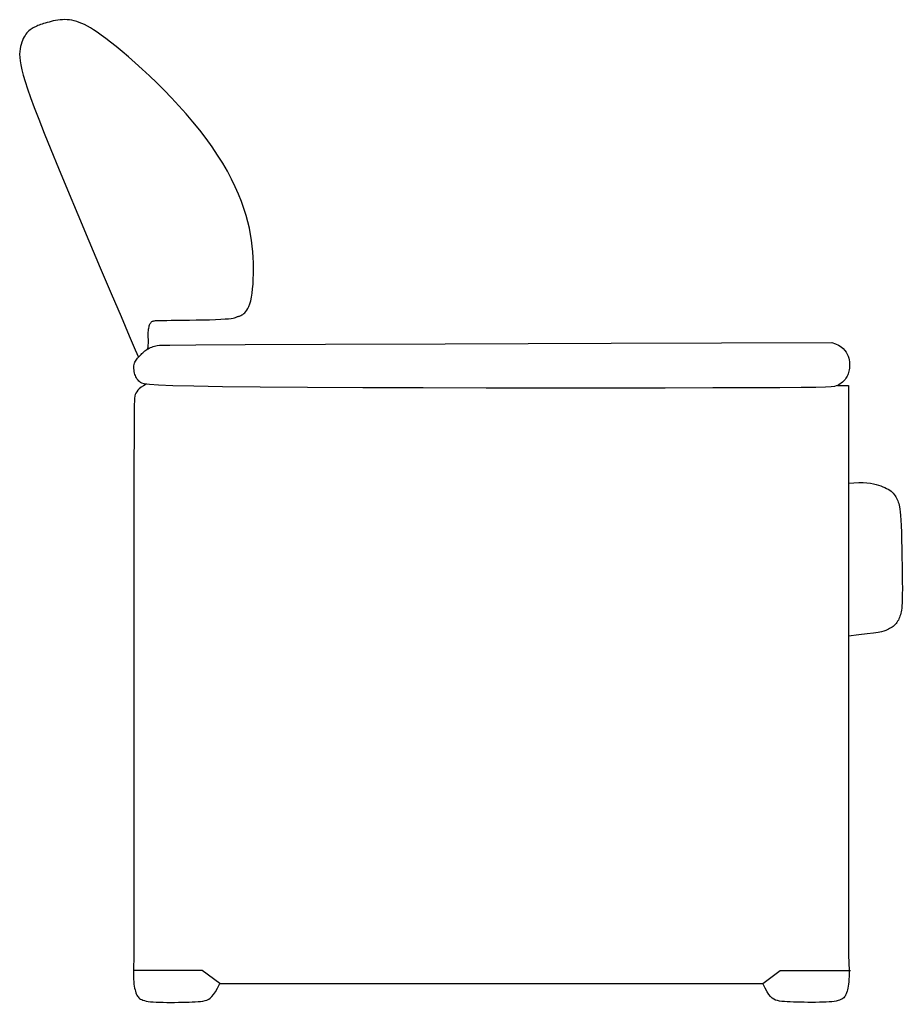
# Model space of a CAD drawing. Header units: millimetres. Extents: x 421 to 3085, y -1408 to 277.
# Drawn here: x 2548.2 to 2622.2, y -406.7 to -324.2 of the extents above; entities that cross this region are included whole.
import ezdxf

# ---------------------------------------------------------------- set-up
doc = ezdxf.new("R2010")
doc.units = ezdxf.units.MM

msp = doc.modelspace()

# ---------------------------------------------------------------- linework, layer by layer
at = {"color": 18, "linetype": 'Continuous', "true_color": 0x000000}
msp.add_line((2564.957, -405.147), (2610.535, -405.147), dxfattribs=at)
for points in [[(2558.913, -351.876), (2558.946, -351.719), (2558.966, -351.557), (2558.976, -351.392), (2558.978, -351.226), (2558.975, -351.062), (2558.97, -350.902), (2558.965, -350.748), (2558.964, -350.601), (2558.967, -350.465), (2558.977, -350.338), (2558.99, -350.222), (2559.008, -350.115), (2559.03, -350.018), (2559.054, -349.931), (2559.08, -349.854), (2559.108, -349.786), (2559.137, -349.727), (2559.168, -349.677), (2559.201, -349.635), (2559.237, -349.6), (2559.276, -349.572), (2559.319, -349.548), (2559.368, -349.53), (2559.421, -349.515), (2559.483, -349.504), (2559.56, -349.495), (2559.662, -349.488), (2559.8, -349.483), (2559.982, -349.479), (2560.218, -349.476), (2560.519, -349.472), (2560.893, -349.468), (2561.346, -349.463), (2561.86, -349.457), (2562.415, -349.449), (2562.99, -349.44), (2563.562, -349.428), (2564.112, -349.414), (2564.617, -349.398), (2565.057, -349.379), (2565.415, -349.356), (2565.697, -349.332), (2565.913, -349.306), (2566.076, -349.279), (2566.195, -349.252), (2566.281, -349.226), (2566.346, -349.202), (2566.399, -349.18), (2566.451, -349.161), (2566.504, -349.144), (2566.559, -349.126), (2566.616, -349.106), (2566.677, -349.082), (2566.742, -349.052), (2566.812, -349.014), (2566.888, -348.967), (2566.971, -348.909), (2567.058, -348.834), (2567.148, -348.741), (2567.239, -348.623), (2567.328, -348.478), (2567.414, -348.3), (2567.494, -348.086), (2567.566, -347.832), (2567.629, -347.535), (2567.681, -347.199), (2567.724, -346.829), (2567.757, -346.43), (2567.781, -346.007), (2567.794, -345.566), (2567.796, -345.113), (2567.789, -344.651), (2567.772, -344.186), (2567.742, -343.716), (2567.697, -343.239), (2567.635, -342.752), (2567.554, -342.253), (2567.451, -341.739), (2567.325, -341.209), (2567.172, -340.659), (2566.991, -340.089), (2566.78, -339.498), (2566.537, -338.888), (2566.261, -338.261), (2565.949, -337.617), (2565.601, -336.96), (2565.214, -336.289), (2564.788, -335.607), (2564.32, -334.915), (2563.817, -334.217), (2563.281, -333.518), (2562.719, -332.821), (2562.135, -332.132), (2561.534, -331.454), (2560.922, -330.792), (2560.303, -330.149), (2559.682, -329.531), (2559.066, -328.94), (2558.461, -328.379), (2557.872, -327.851), (2557.306, -327.358), (2556.769, -326.905), (2556.268, -326.493), (2555.808, -326.125), (2555.393, -325.803), (2555.021, -325.525), (2554.686, -325.286), (2554.383, -325.083), (2554.108, -324.91), (2553.854, -324.765), (2553.617, -324.644), (2553.392, -324.542), (2553.174, -324.456), (2552.962, -324.385), (2552.755, -324.329), (2552.551, -324.285), (2552.352, -324.255), (2552.154, -324.237), (2551.958, -324.231), (2551.762, -324.236), (2551.567, -324.25), (2551.373, -324.274), (2551.182, -324.305), (2550.996, -324.342), (2550.815, -324.383), (2550.642, -324.428), (2550.477, -324.473), (2550.323, -324.519), (2550.181, -324.563), (2550.049, -324.606), (2549.926, -324.648), (2549.811, -324.69), (2549.704, -324.733), (2549.601, -324.777), (2549.503, -324.822), (2549.408, -324.869), (2549.314, -324.918), (2549.222, -324.972), (2549.132, -325.03), (2549.043, -325.094), (2548.956, -325.166), (2548.871, -325.247), (2548.787, -325.337), (2548.704, -325.439), (2548.624, -325.552), (2548.546, -325.678), (2548.473, -325.817), (2548.404, -325.967), (2548.342, -326.13), (2548.288, -326.304), (2548.242, -326.491), (2548.206, -326.69), (2548.182, -326.902), (2548.172, -327.134), (2548.181, -327.395), (2548.212, -327.693), (2548.269, -328.037), (2548.356, -328.435), (2548.476, -328.896), (2548.632, -329.427), (2548.831, -330.041), (2549.08, -330.757), (2549.389, -331.6), (2549.768, -332.592), (2550.228, -333.758), (2550.776, -335.119), (2551.425, -336.701), (2552.182, -338.525), (2553.048, -340.592), (2553.983, -342.807), (2554.933, -345.052), (2555.849, -347.208), (2556.679, -349.156), (2557.371, -350.779), (2557.874, -351.958), (2558.138, -352.574)], [(2616.343, -351.329), (2616.643, -351.43), (2616.897, -351.55), (2617.109, -351.686), (2617.284, -351.834), (2617.425, -351.991), (2617.537, -352.154), (2617.625, -352.319), (2617.692, -352.483), (2617.743, -352.643), (2617.78, -352.798), (2617.804, -352.949), (2617.816, -353.094), (2617.819, -353.234), (2617.812, -353.368), (2617.799, -353.497), (2617.781, -353.62), (2617.757, -353.737), (2617.73, -353.848), (2617.697, -353.954), (2617.66, -354.056), (2617.616, -354.153), (2617.567, -354.246), (2617.511, -354.336), (2617.448, -354.423), (2617.378, -354.508), (2617.301, -354.589), (2617.217, -354.667), (2617.126, -354.74), (2617.028, -354.808), (2616.922, -354.87), (2616.809, -354.926), (2616.69, -354.974), (2616.545, -355.015), (2616.287, -355.049), (2615.807, -355.077), (2614.999, -355.099), (2613.755, -355.116), (2611.97, -355.129), (2609.534, -355.139), (2606.342, -355.147), (2602.34, -355.153), (2597.691, -355.156), (2592.612, -355.156), (2587.32, -355.152), (2582.03, -355.144), (2576.96, -355.13), (2572.327, -355.11), (2568.347, -355.083), (2565.183, -355.049), (2562.781, -355.008), (2561.033, -354.962), (2559.831, -354.911), (2559.068, -354.857), (2558.634, -354.8), (2558.423, -354.742), (2558.326, -354.684), (2558.253, -354.625), (2558.186, -354.566), (2558.124, -354.505), (2558.068, -354.44), (2558.016, -354.369), (2557.969, -354.292), (2557.926, -354.207), (2557.886, -354.111), (2557.849, -354.006), (2557.817, -353.891), (2557.79, -353.771), (2557.769, -353.647), (2557.756, -353.522), (2557.752, -353.399), (2557.757, -353.28), (2557.773, -353.168), (2557.801, -353.066), (2557.839, -352.971), (2557.887, -352.884), (2557.942, -352.801), (2558.003, -352.723), (2558.07, -352.647), (2558.14, -352.572), (2558.212, -352.496), (2558.285, -352.42), (2558.359, -352.342), (2558.435, -352.265), (2558.513, -352.188), (2558.593, -352.113), (2558.677, -352.041), (2558.765, -351.973), (2558.857, -351.91), (2558.954, -351.852), (2559.054, -351.799), (2559.158, -351.752), (2559.264, -351.709), (2559.372, -351.671), (2559.481, -351.638), (2559.59, -351.608), (2559.698, -351.583), (2559.915, -351.561), (2560.784, -351.54), (2562.96, -351.519), (2567.097, -351.496), (2573.85, -351.467), (2583.873, -351.431), (2597.819, -351.386), (2616.343, -351.329)], [(2558.792, -354.821), (2558.56, -354.955), (2558.369, -355.086), (2558.213, -355.214), (2558.09, -355.34), (2557.994, -355.463), (2557.921, -355.584), (2557.867, -355.702), (2557.828, -355.817), (2557.8, -356.019), (2557.78, -356.759), (2557.768, -358.576), (2557.762, -362.012), (2557.76, -367.607), (2557.76, -375.901), (2557.761, -387.433), (2557.762, -402.745)], [(2616.809, -354.926), (2617.73, -354.926), (2617.73, -402.745)], [(2617.73, -363.146), (2618.186, -363.103), (2618.593, -363.085), (2618.954, -363.088), (2619.276, -363.109), (2619.562, -363.145), (2619.817, -363.192), (2620.047, -363.248), (2620.255, -363.308), (2620.446, -363.371), (2620.622, -363.435), (2620.783, -363.502), (2620.93, -363.572), (2621.064, -363.646), (2621.186, -363.724), (2621.296, -363.807), (2621.396, -363.895), (2621.486, -363.988), (2621.568, -364.086), (2621.641, -364.188), (2621.706, -364.293), (2621.765, -364.401), (2621.818, -364.511), (2621.866, -364.622), (2621.909, -364.732), (2621.948, -364.845), (2621.984, -364.97), (2622.017, -365.119), (2622.046, -365.308), (2622.074, -365.547), (2622.099, -365.851), (2622.122, -366.232), (2622.144, -366.703), (2622.165, -367.27), (2622.184, -367.915), (2622.202, -368.613), (2622.217, -369.337), (2622.229, -370.062), (2622.239, -370.763), (2622.245, -371.414), (2622.246, -371.989), (2622.244, -372.47), (2622.238, -372.863), (2622.227, -373.18), (2622.213, -373.433), (2622.194, -373.635), (2622.172, -373.798), (2622.146, -373.934), (2622.117, -374.057), (2622.084, -374.176), (2622.048, -374.293), (2622.007, -374.407), (2621.961, -374.518), (2621.911, -374.625), (2621.854, -374.727), (2621.792, -374.825), (2621.723, -374.916), (2621.647, -375.002), (2621.564, -375.081), (2621.476, -375.156), (2621.382, -375.225), (2621.284, -375.289), (2621.181, -375.349), (2621.075, -375.405), (2620.965, -375.458), (2620.849, -375.508), (2620.703, -375.557), (2620.501, -375.607), (2620.218, -375.662), (2619.825, -375.723), (2619.297, -375.793), (2618.608, -375.874), (2617.73, -375.968)], [(2564.957, -405.147), (2563.496, -404.045), (2557.716, -404.045)], [(2610.535, -405.147), (2611.996, -404.045), (2617.886, -404.045)]]:
    msp.add_lwpolyline(points, dxfattribs=at)
at = {"color": 18, "true_color": 0x000000}
for points in [[(2557.762, -402.745), (2557.716, -404.045)], [(2617.73, -402.745), (2617.776, -404.045)], [(2557.716, -404.045), (2557.712, -404.309), (2557.715, -404.554), (2557.726, -404.78), (2557.743, -404.989), (2557.765, -405.18), (2557.792, -405.355), (2557.821, -405.514), (2557.853, -405.659), (2557.887, -405.788), (2557.922, -405.905), (2557.961, -406.009), (2558.004, -406.102), (2558.052, -406.185), (2558.107, -406.259), (2558.169, -406.326), (2558.239, -406.386), (2558.319, -406.44), (2558.412, -406.489), (2558.519, -406.533), (2558.644, -406.572), (2558.79, -406.606), (2558.958, -406.635), (2559.153, -406.659), (2559.377, -406.678), (2559.631, -406.693), (2559.91, -406.704), (2560.21, -406.711), (2560.523, -406.715), (2560.845, -406.716), (2561.17, -406.715), (2561.492, -406.712), (2561.806, -406.708), (2562.105, -406.703), (2562.389, -406.696), (2562.658, -406.686), (2562.909, -406.673), (2563.144, -406.656), (2563.359, -406.633), (2563.556, -406.604), (2563.734, -406.568), (2563.892, -406.523), (2564.036, -406.459), (2564.172, -406.368), (2564.307, -406.239), (2564.446, -406.062), (2564.597, -405.828), (2564.765, -405.526), (2564.957, -405.147)], [(2617.776, -404.045), (2617.78, -404.309), (2617.777, -404.554), (2617.766, -404.78), (2617.749, -404.989), (2617.726, -405.18), (2617.7, -405.355), (2617.67, -405.514), (2617.639, -405.659), (2617.605, -405.788), (2617.57, -405.905), (2617.531, -406.009), (2617.488, -406.102), (2617.44, -406.185), (2617.385, -406.259), (2617.323, -406.326), (2617.253, -406.386), (2617.173, -406.44), (2617.08, -406.489), (2616.973, -406.533), (2616.848, -406.572), (2616.702, -406.606), (2616.534, -406.635), (2616.339, -406.659), (2616.115, -406.678), (2615.861, -406.693), (2615.582, -406.704), (2615.282, -406.711), (2614.969, -406.715), (2614.646, -406.716), (2614.322, -406.715), (2614, -406.712), (2613.686, -406.708), (2613.387, -406.703), (2613.102, -406.696), (2612.834, -406.686), (2612.583, -406.673), (2612.348, -406.656), (2612.133, -406.633), (2611.936, -406.604), (2611.758, -406.568), (2611.6, -406.523), (2611.456, -406.459), (2611.32, -406.368), (2611.185, -406.239), (2611.046, -406.062), (2610.895, -405.828), (2610.727, -405.526), (2610.535, -405.147)]]:
    msp.add_lwpolyline(points, dxfattribs=at)

doc.saveas('drawing.dxf')
